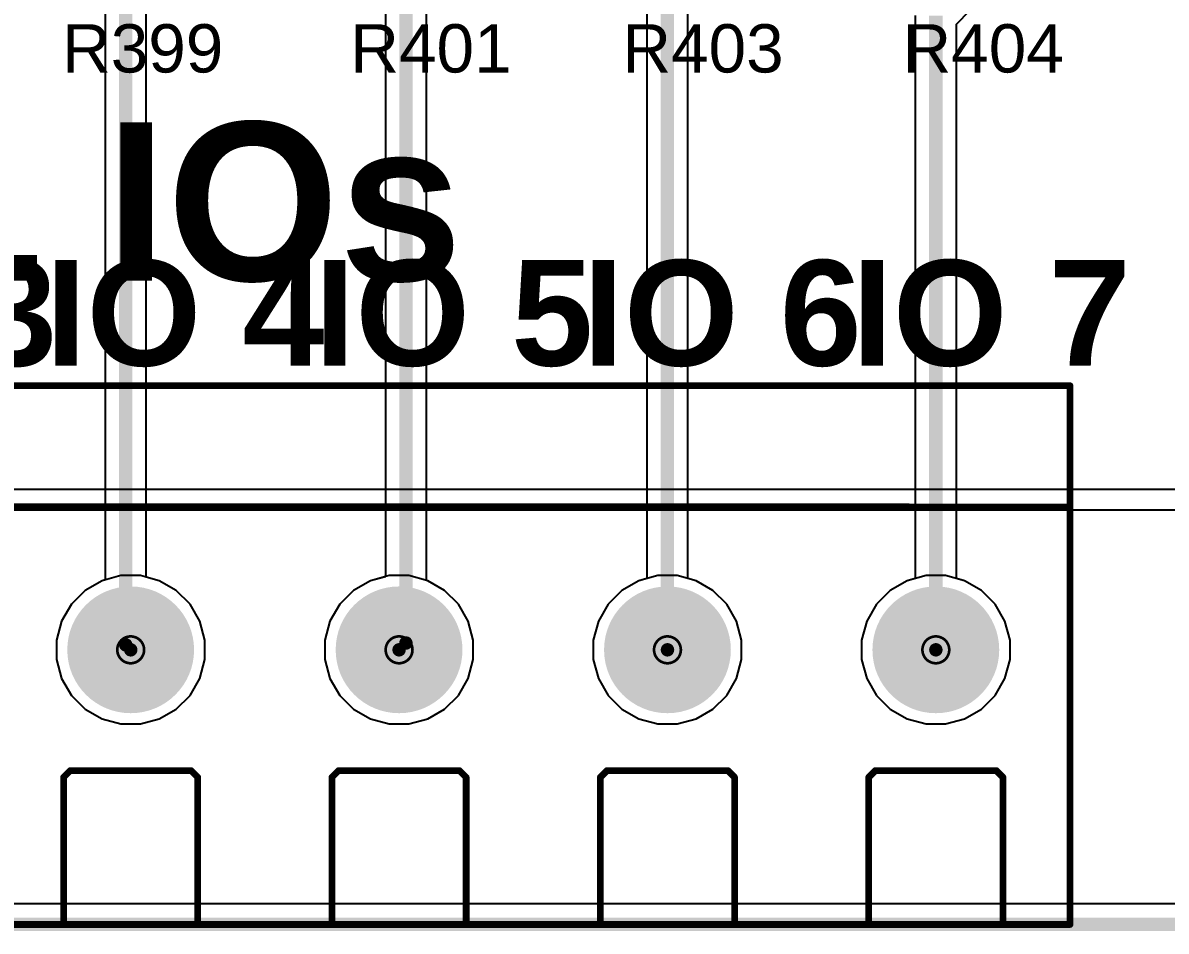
# Model space of a CAD drawing. Header units: inches. Extents: x -11 to 5428, y 0 to 5423.
# Drawn here: x 32.54 to 54.18, y -0.13 to 17.07 of the extents above; entities that cross this region are included whole.
import ezdxf

# ---------------------------------------------------------------- set-up
doc = ezdxf.new("R2010")
doc.units = ezdxf.units.IN
for name, color, linetype in [('Board Outline', 216, 'Continuous'), ('Bottom Layer', 5, 'Continuous'), ('Bottom Solder', 6, 'Continuous'), ('Drill Drawing', 1, 'Continuous'), ('GND', 16, 'Continuous'), ('Multi-Layer', 9, 'Continuous'), ('Pad Holes', 156, 'Continuous'), ('PWR', 76, 'Continuous'), ('Top Layer', 1, 'Continuous'), ('Top Overlay', 2, 'Continuous'), ('Top Solder', 216, 'Continuous')]:
    doc.layers.add(name, color=color, linetype=linetype)
doc.styles.add('Arial', font='', dxfattribs={"height": 0.2})
doc.styles.add('Arial_Bold', font='', dxfattribs={"height": 0.2})
doc.styles.get('Arial').set_extended_font_data('Arial')
doc.styles.get('Arial_Bold').set_extended_font_data('Arial', bold=True)

# ---------------------------------------------------------------- blocks, each defined once
blk = doc.blocks.new('DB128V_5_08_7P_GN_S_627')
at = {"layer": 'Bottom Layer'}
h = blk.add_hatch(color=5, dxfattribs=at)
edge = h.paths.add_edge_path()
edge.add_arc((0, 0), 1.15, 0, 360)
h = blk.add_hatch(color=5, dxfattribs=at)
edge = h.paths.add_edge_path()
edge.add_arc((5.08, 0), 1.15, 0, 360)
h = blk.add_hatch(color=5, dxfattribs=at)
edge = h.paths.add_edge_path()
edge.add_arc((10.16, 0), 1.15, 0, 360)
h = blk.add_hatch(color=5, dxfattribs=at)
edge = h.paths.add_edge_path()
edge.add_arc((15.24, 0), 1.15, 0, 360)
at = {"layer": 'Bottom Solder'}
h = blk.add_hatch(color=6, dxfattribs=at)
edge = h.paths.add_edge_path()
edge.add_arc((0, 0), 1.2, 0, 360)
h = blk.add_hatch(color=6, dxfattribs=at)
edge = h.paths.add_edge_path()
edge.add_arc((5.08, 0), 1.2, 0, 360)
h = blk.add_hatch(color=6, dxfattribs=at)
edge = h.paths.add_edge_path()
edge.add_arc((10.16, 0), 1.2, 0, 360)
h = blk.add_hatch(color=6, dxfattribs=at)
edge = h.paths.add_edge_path()
edge.add_arc((15.24, 0), 1.2, 0, 360)
at = {"layer": 'GND'}
h = blk.add_hatch(color=16, dxfattribs=at)
edge = h.paths.add_edge_path()
edge.add_arc((0, 0), 1.15, 0, 360)
h = blk.add_hatch(color=16, dxfattribs=at)
edge = h.paths.add_edge_path()
edge.add_arc((5.08, 0), 1.15, 0, 360)
h = blk.add_hatch(color=16, dxfattribs=at)
edge = h.paths.add_edge_path()
edge.add_arc((10.16, 0), 1.15, 0, 360)
h = blk.add_hatch(color=16, dxfattribs=at)
edge = h.paths.add_edge_path()
edge.add_arc((15.24, 0), 1.15, 0, 360)
at = {"layer": 'Multi-Layer'}
h = blk.add_hatch(color=9, dxfattribs=at)
edge = h.paths.add_edge_path()
edge.add_arc((0, 0), 1.15, 0, 360)
h = blk.add_hatch(color=9, dxfattribs=at)
edge = h.paths.add_edge_path()
edge.add_arc((5.08, 0), 1.15, 0, 360)
h = blk.add_hatch(color=9, dxfattribs=at)
edge = h.paths.add_edge_path()
edge.add_arc((10.16, 0), 1.15, 0, 360)
h = blk.add_hatch(color=9, dxfattribs=at)
edge = h.paths.add_edge_path()
edge.add_arc((15.24, 0), 1.15, 0, 360)
at = {"layer": 'Pad Holes'}
h = blk.add_hatch(color=7, dxfattribs=at)
edge = h.paths.add_edge_path()
edge.add_arc((0, 0), 0.75, 0, 360)
h = blk.add_hatch(color=7, dxfattribs=at)
edge = h.paths.add_edge_path()
edge.add_arc((5.08, 0), 0.75, 0, 360)
h = blk.add_hatch(color=7, dxfattribs=at)
edge = h.paths.add_edge_path()
edge.add_arc((10.16, 0), 0.75, 0, 360)
h = blk.add_hatch(color=7, dxfattribs=at)
edge = h.paths.add_edge_path()
edge.add_arc((15.24, 0), 0.75, 0, 360)
at = {"layer": 'PWR'}
h = blk.add_hatch(color=76, dxfattribs=at)
edge = h.paths.add_edge_path()
edge.add_arc((0, 0), 1.15, 0, 360)
h = blk.add_hatch(color=76, dxfattribs=at)
edge = h.paths.add_edge_path()
edge.add_arc((5.08, 0), 1.15, 0, 360)
h = blk.add_hatch(color=76, dxfattribs=at)
edge = h.paths.add_edge_path()
edge.add_arc((10.16, 0), 1.15, 0, 360)
h = blk.add_hatch(color=76, dxfattribs=at)
edge = h.paths.add_edge_path()
edge.add_arc((15.24, 0), 1.15, 0, 360)
at = {"layer": 'Top Layer'}
h = blk.add_hatch(color=1, dxfattribs=at)
edge = h.paths.add_edge_path()
edge.add_arc((0, 0), 1.15, 0, 360)
h = blk.add_hatch(color=1, dxfattribs=at)
edge = h.paths.add_edge_path()
edge.add_arc((5.08, 0), 1.15, 0, 360)
h = blk.add_hatch(color=1, dxfattribs=at)
edge = h.paths.add_edge_path()
edge.add_arc((10.16, 0), 1.15, 0, 360)
h = blk.add_hatch(color=1, dxfattribs=at)
edge = h.paths.add_edge_path()
edge.add_arc((15.24, 0), 1.15, 0, 360)
at = {"layer": 'Top Solder'}
h = blk.add_hatch(color=216, dxfattribs=at)
edge = h.paths.add_edge_path()
edge.add_arc((0, 0), 1.2, 0, 360)
h = blk.add_hatch(color=216, dxfattribs=at)
edge = h.paths.add_edge_path()
edge.add_arc((5.08, 0), 1.2, 0, 360)
h = blk.add_hatch(color=216, dxfattribs=at)
edge = h.paths.add_edge_path()
edge.add_arc((10.16, 0), 1.2, 0, 360)
h = blk.add_hatch(color=216, dxfattribs=at)
edge = h.paths.add_edge_path()
edge.add_arc((15.24, 0), 1.2, 0, 360)
at = {"layer": 'Top Overlay'}
for points in [[(-17.78, 5, 0.127, 0.127, 0), (17.78, 5, 0.127, 0.127, 0)], [(17.78, -5.2, 0.127, 0.127, 0), (17.78, 5, 0.127, 0.127, 0)], [(-17.78, 2.715, 0.127, 0.127, 0), (17.78, 2.706, 0.127, 0.127, 0)], [(-1.27, -2.413, 0.127, 0.127, 0), (-1.143, -2.286, 0.127, 0.127, 0)], [(-1.27, -5.199, 0.127, 0.127, 0), (-1.27, -2.413, 0.127, 0.127, 0)], [(-1.143, -2.286, 0.127, 0.127, 0), (1.143, -2.286, 0.127, 0.127, 0)], [(1.143, -2.286, 0.127, 0.127, 0), (1.27, -2.413, 0.127, 0.127, 0)], [(1.27, -5.199, 0.127, 0.127, 0), (1.27, -2.413, 0.127, 0.127, 0)], [(3.81, -2.413, 0.127, 0.127, 0), (3.937, -2.286, 0.127, 0.127, 0)], [(3.81, -5.199, 0.127, 0.127, 0), (3.81, -2.413, 0.127, 0.127, 0)], [(3.937, -2.286, 0.127, 0.127, 0), (6.223, -2.286, 0.127, 0.127, 0)], [(6.223, -2.286, 0.127, 0.127, 0), (6.35, -2.413, 0.127, 0.127, 0)], [(6.35, -5.199, 0.127, 0.127, 0), (6.35, -2.413, 0.127, 0.127, 0)], [(8.89, -2.413, 0.127, 0.127, 0), (9.017, -2.286, 0.127, 0.127, 0)], [(8.89, -5.199, 0.127, 0.127, 0), (8.89, -2.413, 0.127, 0.127, 0)], [(9.017, -2.286, 0.127, 0.127, 0), (11.303, -2.286, 0.127, 0.127, 0)], [(11.303, -2.286, 0.127, 0.127, 0), (11.43, -2.413, 0.127, 0.127, 0)], [(11.43, -5.199, 0.127, 0.127, 0), (11.43, -2.413, 0.127, 0.127, 0)], [(13.97, -2.413, 0.127, 0.127, 0), (14.097, -2.286, 0.127, 0.127, 0)], [(13.97, -5.199, 0.127, 0.127, 0), (13.97, -2.413, 0.127, 0.127, 0)], [(14.097, -2.286, 0.127, 0.127, 0), (16.383, -2.286, 0.127, 0.127, 0)], [(16.383, -2.286, 0.127, 0.127, 0), (16.51, -2.413, 0.127, 0.127, 0)], [(16.51, -5.199, 0.127, 0.127, 0), (16.51, -2.413, 0.127, 0.127, 0)], [(-17.78, -5.2, 0.127, 0.127, 0), (17.78, -5.2, 0.127, 0.127, 0)]]:
    blk.add_lwpolyline(points, format="xyseb", dxfattribs=at)
for points in [[(17.748, 5, 0.0635, 0.0635, 1), (17.812, 5, 0.0635, 0.0635, 1)], [(17.748, 5, 0.0635, 0.0635, 1), (17.812, 5, 0.0635, 0.0635, 1)], [(17.748, 2.706, 0.0635, 0.0635, 1), (17.812, 2.706, 0.0635, 0.0635, 1)], [(-1.302, -2.413, 0.0635, 0.0635, 1), (-1.238, -2.413, 0.0635, 0.0635, 1)], [(-1.302, -2.413, 0.0635, 0.0635, 1), (-1.238, -2.413, 0.0635, 0.0635, 1)], [(-1.175, -2.286, 0.0635, 0.0635, 1), (-1.111, -2.286, 0.0635, 0.0635, 1)], [(-1.175, -2.286, 0.0635, 0.0635, 1), (-1.111, -2.286, 0.0635, 0.0635, 1)], [(1.111, -2.286, 0.0635, 0.0635, 1), (1.175, -2.286, 0.0635, 0.0635, 1)], [(1.111, -2.286, 0.0635, 0.0635, 1), (1.175, -2.286, 0.0635, 0.0635, 1)], [(1.238, -2.413, 0.0635, 0.0635, 1), (1.302, -2.413, 0.0635, 0.0635, 1)], [(1.238, -2.413, 0.0635, 0.0635, 1), (1.302, -2.413, 0.0635, 0.0635, 1)], [(3.778, -2.413, 0.0635, 0.0635, 1), (3.842, -2.413, 0.0635, 0.0635, 1)], [(3.778, -2.413, 0.0635, 0.0635, 1), (3.842, -2.413, 0.0635, 0.0635, 1)], [(3.905, -2.286, 0.0635, 0.0635, 1), (3.969, -2.286, 0.0635, 0.0635, 1)], [(3.905, -2.286, 0.0635, 0.0635, 1), (3.969, -2.286, 0.0635, 0.0635, 1)], [(6.191, -2.286, 0.0635, 0.0635, 1), (6.255, -2.286, 0.0635, 0.0635, 1)], [(6.191, -2.286, 0.0635, 0.0635, 1), (6.255, -2.286, 0.0635, 0.0635, 1)], [(6.318, -2.413, 0.0635, 0.0635, 1), (6.382, -2.413, 0.0635, 0.0635, 1)], [(6.318, -2.413, 0.0635, 0.0635, 1), (6.382, -2.413, 0.0635, 0.0635, 1)], [(8.858, -2.413, 0.0635, 0.0635, 1), (8.922, -2.413, 0.0635, 0.0635, 1)], [(8.858, -2.413, 0.0635, 0.0635, 1), (8.922, -2.413, 0.0635, 0.0635, 1)], [(8.985, -2.286, 0.0635, 0.0635, 1), (9.049, -2.286, 0.0635, 0.0635, 1)], [(8.985, -2.286, 0.0635, 0.0635, 1), (9.049, -2.286, 0.0635, 0.0635, 1)], [(11.271, -2.286, 0.0635, 0.0635, 1), (11.335, -2.286, 0.0635, 0.0635, 1)], [(11.271, -2.286, 0.0635, 0.0635, 1), (11.335, -2.286, 0.0635, 0.0635, 1)], [(11.398, -2.413, 0.0635, 0.0635, 1), (11.462, -2.413, 0.0635, 0.0635, 1)], [(11.398, -2.413, 0.0635, 0.0635, 1), (11.462, -2.413, 0.0635, 0.0635, 1)], [(13.938, -2.413, 0.0635, 0.0635, 1), (14.002, -2.413, 0.0635, 0.0635, 1)], [(13.938, -2.413, 0.0635, 0.0635, 1), (14.002, -2.413, 0.0635, 0.0635, 1)], [(14.065, -2.286, 0.0635, 0.0635, 1), (14.129, -2.286, 0.0635, 0.0635, 1)], [(14.065, -2.286, 0.0635, 0.0635, 1), (14.129, -2.286, 0.0635, 0.0635, 1)], [(16.351, -2.286, 0.0635, 0.0635, 1), (16.415, -2.286, 0.0635, 0.0635, 1)], [(16.351, -2.286, 0.0635, 0.0635, 1), (16.415, -2.286, 0.0635, 0.0635, 1)], [(16.478, -2.413, 0.0635, 0.0635, 1), (16.542, -2.413, 0.0635, 0.0635, 1)], [(16.478, -2.413, 0.0635, 0.0635, 1), (16.542, -2.413, 0.0635, 0.0635, 1)], [(-1.302, -5.199, 0.0635, 0.0635, 1), (-1.238, -5.199, 0.0635, 0.0635, 1)], [(1.238, -5.199, 0.0635, 0.0635, 1), (1.302, -5.199, 0.0635, 0.0635, 1)], [(3.778, -5.199, 0.0635, 0.0635, 1), (3.842, -5.199, 0.0635, 0.0635, 1)], [(6.318, -5.199, 0.0635, 0.0635, 1), (6.382, -5.199, 0.0635, 0.0635, 1)], [(8.858, -5.199, 0.0635, 0.0635, 1), (8.922, -5.199, 0.0635, 0.0635, 1)], [(11.398, -5.199, 0.0635, 0.0635, 1), (11.462, -5.199, 0.0635, 0.0635, 1)], [(13.938, -5.199, 0.0635, 0.0635, 1), (14.002, -5.199, 0.0635, 0.0635, 1)], [(16.478, -5.199, 0.0635, 0.0635, 1), (16.542, -5.199, 0.0635, 0.0635, 1)], [(17.748, -5.2, 0.0635, 0.0635, 1), (17.812, -5.2, 0.0635, 0.0635, 1)], [(17.748, -5.2, 0.0635, 0.0635, 1), (17.812, -5.2, 0.0635, 0.0635, 1)]]:
    blk.add_lwpolyline(points, format="xyseb", close=True, dxfattribs=at)

msp = doc.modelspace()

# ---------------------------------------------------------------- linework, layer by layer
at = {"layer": 'Board Outline'}
msp.add_lwpolyline([(0, 0, 0.254, 0.254, 0), (344, 0, 0.254, 0.254, 0)], format="xyseb", dxfattribs=at)
at = {"layer": 'Bottom Layer'}
for p, q in [((34.04, 6.508), (33.72, 6.323)), ((34.397, 6.603), (34.04, 6.508)), ((34.767, 6.603), (34.397, 6.603)), ((35.124, 6.508), (34.767, 6.603)), ((35.444, 6.323), (35.124, 6.508)), ((39.12, 6.508), (38.8, 6.323)), ((39.477, 6.603), (39.12, 6.508)), ((39.847, 6.603), (39.477, 6.603)), ((40.204, 6.508), (39.847, 6.603)), ((40.524, 6.323), (40.204, 6.508)), ((44.2, 6.508), (43.88, 6.323)), ((44.557, 6.603), (44.2, 6.508)), ((44.927, 6.603), (44.557, 6.603)), ((45.284, 6.508), (44.927, 6.603)), ((45.604, 6.323), (45.284, 6.508)), ((49.28, 6.508), (48.96, 6.323)), ((49.637, 6.603), (49.28, 6.508)), ((50.007, 6.603), (49.637, 6.603)), ((50.364, 6.508), (50.007, 6.603)), ((50.684, 6.323), (50.364, 6.508)), ((33.72, 6.323), (33.459, 6.061)), ((35.706, 6.061), (35.444, 6.323)), ((38.8, 6.323), (38.539, 6.061)), ((40.786, 6.061), (40.524, 6.323)), ((43.88, 6.323), (43.619, 6.061)), ((45.866, 6.061), (45.604, 6.323)), ((48.96, 6.323), (48.699, 6.061)), ((50.946, 6.061), (50.684, 6.323)), ((33.459, 6.061), (33.274, 5.741)), ((35.89, 5.741), (35.706, 6.061)), ((38.539, 6.061), (38.354, 5.741)), ((40.97, 5.741), (40.786, 6.061)), ((43.619, 6.061), (43.434, 5.741)), ((46.05, 5.741), (45.866, 6.061)), ((48.699, 6.061), (48.514, 5.741)), ((51.13, 5.741), (50.946, 6.061)), ((33.274, 5.741), (33.178, 5.384)), ((35.986, 5.384), (35.89, 5.741)), ((38.354, 5.741), (38.258, 5.384)), ((41.066, 5.384), (40.97, 5.741)), ((43.434, 5.741), (43.338, 5.384)), ((46.146, 5.384), (46.05, 5.741)), ((48.514, 5.741), (48.418, 5.384)), ((51.226, 5.384), (51.13, 5.741)), ((33.178, 5.384), (33.178, 5.014)), ((35.986, 5.014), (35.986, 5.384)), ((38.258, 5.384), (38.258, 5.014)), ((41.066, 5.014), (41.066, 5.384)), ((43.338, 5.384), (43.338, 5.014)), ((46.146, 5.014), (46.146, 5.384)), ((48.418, 5.384), (48.418, 5.014)), ((51.226, 5.014), (51.226, 5.384)), ((33.178, 5.014), (33.274, 4.657)), ((35.89, 4.657), (35.986, 5.014)), ((38.258, 5.014), (38.354, 4.657)), ((40.97, 4.657), (41.066, 5.014)), ((43.338, 5.014), (43.434, 4.657)), ((46.05, 4.657), (46.146, 5.014)), ((48.418, 5.014), (48.514, 4.657)), ((51.13, 4.657), (51.226, 5.014)), ((33.274, 4.657), (33.459, 4.337)), ((35.706, 4.337), (35.89, 4.657)), ((38.354, 4.657), (38.539, 4.337)), ((40.786, 4.337), (40.97, 4.657)), ((43.434, 4.657), (43.619, 4.337)), ((45.866, 4.337), (46.05, 4.657)), ((48.514, 4.657), (48.699, 4.337)), ((50.946, 4.337), (51.13, 4.657)), ((33.459, 4.337), (33.72, 4.076)), ((35.444, 4.076), (35.706, 4.337)), ((38.539, 4.337), (38.8, 4.076)), ((40.524, 4.076), (40.786, 4.337)), ((43.619, 4.337), (43.88, 4.076)), ((45.604, 4.076), (45.866, 4.337)), ((48.699, 4.337), (48.96, 4.076)), ((50.684, 4.076), (50.946, 4.337)), ((33.72, 4.076), (34.04, 3.891)), ((35.124, 3.891), (35.444, 4.076)), ((38.8, 4.076), (39.12, 3.891)), ((40.204, 3.891), (40.524, 4.076)), ((43.88, 4.076), (44.2, 3.891)), ((45.284, 3.891), (45.604, 4.076)), ((48.96, 4.076), (49.28, 3.891)), ((50.364, 3.891), (50.684, 4.076)), ((34.04, 3.891), (34.397, 3.795)), ((34.397, 3.795), (34.767, 3.795)), ((34.767, 3.795), (35.124, 3.891)), ((39.12, 3.891), (39.477, 3.795)), ((39.477, 3.795), (39.847, 3.795)), ((39.847, 3.795), (40.204, 3.891)), ((44.2, 3.891), (44.557, 3.795)), ((44.557, 3.795), (44.927, 3.795)), ((44.927, 3.795), (45.284, 3.891)), ((49.28, 3.891), (49.637, 3.795)), ((49.637, 3.795), (50.007, 3.795)), ((50.007, 3.795), (50.364, 3.891)), ((185.233, 0.388), (9.715, 0.388))]:
    msp.add_line(p, q, dxfattribs=at)
at = {"layer": 'Drill Drawing'}
for points in [[(34.836, 5.199, 0.0508, 0.0508, 1), (34.328, 5.199, 0.0508, 0.0508, 1)], [(39.916, 5.199, 0.0508, 0.0508, 1), (39.408, 5.199, 0.0508, 0.0508, 1)], [(44.996, 5.199, 0.0508, 0.0508, 1), (44.488, 5.199, 0.0508, 0.0508, 1)], [(50.076, 5.199, 0.0508, 0.0508, 1), (49.568, 5.199, 0.0508, 0.0508, 1)], [(34.315, 5.199, 0.0254, 0.0254, 1), (34.341, 5.199, 0.0254, 0.0254, 1)], [(34.823, 5.199, 0.0254, 0.0254, 1), (34.849, 5.199, 0.0254, 0.0254, 1)], [(39.395, 5.199, 0.0254, 0.0254, 1), (39.421, 5.199, 0.0254, 0.0254, 1)], [(39.903, 5.199, 0.0254, 0.0254, 1), (39.929, 5.199, 0.0254, 0.0254, 1)], [(44.475, 5.199, 0.0254, 0.0254, 1), (44.501, 5.199, 0.0254, 0.0254, 1)], [(44.983, 5.199, 0.0254, 0.0254, 1), (45.009, 5.199, 0.0254, 0.0254, 1)], [(49.555, 5.199, 0.0254, 0.0254, 1), (49.581, 5.199, 0.0254, 0.0254, 1)], [(50.063, 5.199, 0.0254, 0.0254, 1), (50.089, 5.199, 0.0254, 0.0254, 1)]]:
    msp.add_lwpolyline(points, format="xyseb", close=True, dxfattribs=at)
at = {"layer": 'GND'}
for p, q in [((173.678, 8.237), (10.737, 8.237)), ((10.349, 7.849), (174.066, 7.849)), ((34.04, 6.508), (33.72, 6.323)), ((34.397, 6.603), (34.04, 6.508)), ((34.767, 6.603), (34.397, 6.603)), ((35.124, 6.508), (34.767, 6.603)), ((35.444, 6.323), (35.124, 6.508)), ((39.12, 6.508), (38.8, 6.323)), ((39.477, 6.603), (39.12, 6.508)), ((39.847, 6.603), (39.477, 6.603)), ((40.204, 6.508), (39.847, 6.603)), ((40.524, 6.323), (40.204, 6.508)), ((44.2, 6.508), (43.88, 6.323)), ((44.557, 6.603), (44.2, 6.508)), ((44.927, 6.603), (44.557, 6.603)), ((45.284, 6.508), (44.927, 6.603)), ((45.604, 6.323), (45.284, 6.508)), ((49.28, 6.508), (48.96, 6.323)), ((49.637, 6.603), (49.28, 6.508)), ((50.007, 6.603), (49.637, 6.603)), ((50.364, 6.508), (50.007, 6.603)), ((50.684, 6.323), (50.364, 6.508)), ((33.72, 6.323), (33.459, 6.061)), ((35.706, 6.061), (35.444, 6.323)), ((38.8, 6.323), (38.539, 6.061)), ((40.786, 6.061), (40.524, 6.323)), ((43.88, 6.323), (43.619, 6.061)), ((45.866, 6.061), (45.604, 6.323)), ((48.96, 6.323), (48.699, 6.061)), ((50.946, 6.061), (50.684, 6.323)), ((33.459, 6.061), (33.274, 5.741)), ((35.89, 5.741), (35.706, 6.061)), ((38.539, 6.061), (38.354, 5.741)), ((40.97, 5.741), (40.786, 6.061)), ((43.619, 6.061), (43.434, 5.741)), ((46.05, 5.741), (45.866, 6.061)), ((48.699, 6.061), (48.514, 5.741)), ((51.13, 5.741), (50.946, 6.061)), ((33.274, 5.741), (33.178, 5.384)), ((35.986, 5.384), (35.89, 5.741)), ((38.354, 5.741), (38.258, 5.384)), ((41.066, 5.384), (40.97, 5.741)), ((43.434, 5.741), (43.338, 5.384)), ((46.146, 5.384), (46.05, 5.741)), ((48.514, 5.741), (48.418, 5.384)), ((51.226, 5.384), (51.13, 5.741)), ((33.178, 5.384), (33.178, 5.014)), ((35.986, 5.014), (35.986, 5.384)), ((38.258, 5.384), (38.258, 5.014)), ((41.066, 5.014), (41.066, 5.384)), ((43.338, 5.384), (43.338, 5.014)), ((46.146, 5.014), (46.146, 5.384)), ((48.418, 5.384), (48.418, 5.014)), ((51.226, 5.014), (51.226, 5.384)), ((33.178, 5.014), (33.274, 4.657)), ((35.89, 4.657), (35.986, 5.014)), ((38.258, 5.014), (38.354, 4.657)), ((40.97, 4.657), (41.066, 5.014)), ((43.338, 5.014), (43.434, 4.657)), ((46.05, 4.657), (46.146, 5.014)), ((48.418, 5.014), (48.514, 4.657)), ((51.13, 4.657), (51.226, 5.014)), ((33.274, 4.657), (33.459, 4.337)), ((35.706, 4.337), (35.89, 4.657)), ((38.354, 4.657), (38.539, 4.337)), ((40.786, 4.337), (40.97, 4.657)), ((43.434, 4.657), (43.619, 4.337)), ((45.866, 4.337), (46.05, 4.657)), ((48.514, 4.657), (48.699, 4.337)), ((50.946, 4.337), (51.13, 4.657)), ((33.459, 4.337), (33.72, 4.076)), ((35.444, 4.076), (35.706, 4.337)), ((38.539, 4.337), (38.8, 4.076)), ((40.524, 4.076), (40.786, 4.337)), ((43.619, 4.337), (43.88, 4.076)), ((45.604, 4.076), (45.866, 4.337)), ((48.699, 4.337), (48.96, 4.076)), ((50.684, 4.076), (50.946, 4.337)), ((33.72, 4.076), (34.04, 3.891)), ((35.124, 3.891), (35.444, 4.076)), ((38.8, 4.076), (39.12, 3.891)), ((40.204, 3.891), (40.524, 4.076)), ((43.88, 4.076), (44.2, 3.891)), ((45.284, 3.891), (45.604, 4.076)), ((48.96, 4.076), (49.28, 3.891)), ((50.364, 3.891), (50.684, 4.076)), ((34.04, 3.891), (34.397, 3.795)), ((34.397, 3.795), (34.767, 3.795)), ((34.767, 3.795), (35.124, 3.891)), ((39.12, 3.891), (39.477, 3.795)), ((39.477, 3.795), (39.847, 3.795)), ((39.847, 3.795), (40.204, 3.891)), ((44.2, 3.891), (44.557, 3.795)), ((44.557, 3.795), (44.927, 3.795)), ((44.927, 3.795), (45.284, 3.891)), ((49.28, 3.891), (49.637, 3.795)), ((49.637, 3.795), (50.007, 3.795)), ((50.007, 3.795), (50.364, 3.891)), ((343.612, 0.388), (0.388, 0.388))]:
    msp.add_line(p, q, dxfattribs=at)
at = {"layer": 'PWR'}
for p, q in [((34.04, 6.508), (33.72, 6.323)), ((34.397, 6.603), (34.04, 6.508)), ((34.767, 6.603), (34.397, 6.603)), ((35.124, 6.508), (34.767, 6.603)), ((35.444, 6.323), (35.124, 6.508)), ((39.12, 6.508), (38.8, 6.323)), ((39.477, 6.603), (39.12, 6.508)), ((39.847, 6.603), (39.477, 6.603)), ((40.204, 6.508), (39.847, 6.603)), ((40.524, 6.323), (40.204, 6.508)), ((44.2, 6.508), (43.88, 6.323)), ((44.557, 6.603), (44.2, 6.508)), ((44.927, 6.603), (44.557, 6.603)), ((45.284, 6.508), (44.927, 6.603)), ((45.604, 6.323), (45.284, 6.508)), ((49.28, 6.508), (48.96, 6.323)), ((49.637, 6.603), (49.28, 6.508)), ((50.007, 6.603), (49.637, 6.603)), ((50.364, 6.508), (50.007, 6.603)), ((50.684, 6.323), (50.364, 6.508)), ((33.72, 6.323), (33.459, 6.061)), ((35.706, 6.061), (35.444, 6.323)), ((38.8, 6.323), (38.539, 6.061)), ((40.786, 6.061), (40.524, 6.323)), ((43.88, 6.323), (43.619, 6.061)), ((45.866, 6.061), (45.604, 6.323)), ((48.96, 6.323), (48.699, 6.061)), ((50.946, 6.061), (50.684, 6.323)), ((33.459, 6.061), (33.274, 5.741)), ((35.89, 5.741), (35.706, 6.061)), ((38.539, 6.061), (38.354, 5.741)), ((40.97, 5.741), (40.786, 6.061)), ((43.619, 6.061), (43.434, 5.741)), ((46.05, 5.741), (45.866, 6.061)), ((48.699, 6.061), (48.514, 5.741)), ((51.13, 5.741), (50.946, 6.061)), ((33.274, 5.741), (33.178, 5.384)), ((35.986, 5.384), (35.89, 5.741)), ((38.354, 5.741), (38.258, 5.384)), ((41.066, 5.384), (40.97, 5.741)), ((43.434, 5.741), (43.338, 5.384)), ((46.146, 5.384), (46.05, 5.741)), ((48.514, 5.741), (48.418, 5.384)), ((51.226, 5.384), (51.13, 5.741)), ((33.178, 5.384), (33.178, 5.014)), ((35.986, 5.014), (35.986, 5.384)), ((38.258, 5.384), (38.258, 5.014)), ((41.066, 5.014), (41.066, 5.384)), ((43.338, 5.384), (43.338, 5.014)), ((46.146, 5.014), (46.146, 5.384)), ((48.418, 5.384), (48.418, 5.014)), ((51.226, 5.014), (51.226, 5.384)), ((33.178, 5.014), (33.274, 4.657)), ((35.89, 4.657), (35.986, 5.014)), ((38.258, 5.014), (38.354, 4.657)), ((40.97, 4.657), (41.066, 5.014)), ((43.338, 5.014), (43.434, 4.657)), ((46.05, 4.657), (46.146, 5.014)), ((48.418, 5.014), (48.514, 4.657)), ((51.13, 4.657), (51.226, 5.014)), ((33.274, 4.657), (33.459, 4.337)), ((35.706, 4.337), (35.89, 4.657)), ((38.354, 4.657), (38.539, 4.337)), ((40.786, 4.337), (40.97, 4.657)), ((43.434, 4.657), (43.619, 4.337)), ((45.866, 4.337), (46.05, 4.657)), ((48.514, 4.657), (48.699, 4.337)), ((50.946, 4.337), (51.13, 4.657)), ((33.459, 4.337), (33.72, 4.076)), ((35.444, 4.076), (35.706, 4.337)), ((38.539, 4.337), (38.8, 4.076)), ((40.524, 4.076), (40.786, 4.337)), ((43.619, 4.337), (43.88, 4.076)), ((45.604, 4.076), (45.866, 4.337)), ((48.699, 4.337), (48.96, 4.076)), ((50.684, 4.076), (50.946, 4.337)), ((33.72, 4.076), (34.04, 3.891)), ((35.124, 3.891), (35.444, 4.076)), ((38.8, 4.076), (39.12, 3.891)), ((40.204, 3.891), (40.524, 4.076)), ((43.88, 4.076), (44.2, 3.891)), ((45.284, 3.891), (45.604, 4.076)), ((48.96, 4.076), (49.28, 3.891)), ((50.364, 3.891), (50.684, 4.076)), ((34.04, 3.891), (34.397, 3.795)), ((34.397, 3.795), (34.767, 3.795)), ((34.767, 3.795), (35.124, 3.891)), ((39.12, 3.891), (39.477, 3.795)), ((39.477, 3.795), (39.847, 3.795)), ((39.847, 3.795), (40.204, 3.891)), ((44.2, 3.891), (44.557, 3.795)), ((44.557, 3.795), (44.927, 3.795)), ((44.927, 3.795), (45.284, 3.891)), ((49.28, 3.891), (49.637, 3.795)), ((49.637, 3.795), (50.007, 3.795)), ((50.007, 3.795), (50.364, 3.891)), ((228.161, 0.388), (0.388, 0.388))]:
    msp.add_line(p, q, dxfattribs=at)
at = {"layer": 'Top Layer'}
for p, q in [((44.354, 17.43), (44.354, 6.549)), ((34.1, 17.3), (34.1, 6.524)), ((34.877, 6.574), (34.877, 17.3)), ((39.403, 17.3), (39.403, 6.583)), ((40.18, 6.514), (40.18, 17.3)), ((45.131, 6.549), (45.131, 17.27)), ((49.434, 17.208), (49.434, 6.549)), ((50.211, 17.047), (50.463, 17.3)), ((50.211, 6.549), (50.211, 17.047)), ((34.04, 6.508), (33.72, 6.323)), ((34.1, 6.524), (34.04, 6.508)), ((35.124, 6.508), (34.877, 6.574)), ((35.444, 6.323), (35.124, 6.508)), ((39.12, 6.508), (38.8, 6.323)), ((39.403, 6.583), (39.12, 6.508)), ((40.204, 6.508), (40.18, 6.514)), ((40.524, 6.323), (40.204, 6.508)), ((44.2, 6.508), (43.88, 6.323)), ((44.354, 6.549), (44.2, 6.508)), ((45.284, 6.508), (45.131, 6.549)), ((45.604, 6.323), (45.284, 6.508)), ((49.28, 6.508), (48.96, 6.323)), ((49.434, 6.549), (49.28, 6.508)), ((50.364, 6.508), (50.211, 6.549)), ((50.684, 6.323), (50.364, 6.508)), ((33.72, 6.323), (33.459, 6.061)), ((35.706, 6.061), (35.444, 6.323)), ((38.8, 6.323), (38.539, 6.061)), ((40.786, 6.061), (40.524, 6.323)), ((43.88, 6.323), (43.619, 6.061)), ((45.866, 6.061), (45.604, 6.323)), ((48.96, 6.323), (48.699, 6.061)), ((50.946, 6.061), (50.684, 6.323)), ((33.459, 6.061), (33.274, 5.741)), ((35.89, 5.741), (35.706, 6.061)), ((38.539, 6.061), (38.354, 5.741)), ((40.97, 5.741), (40.786, 6.061)), ((43.619, 6.061), (43.434, 5.741)), ((46.05, 5.741), (45.866, 6.061)), ((48.699, 6.061), (48.514, 5.741)), ((51.13, 5.741), (50.946, 6.061)), ((33.274, 5.741), (33.178, 5.384)), ((35.986, 5.384), (35.89, 5.741)), ((38.354, 5.741), (38.258, 5.384)), ((41.066, 5.384), (40.97, 5.741)), ((43.434, 5.741), (43.338, 5.384)), ((46.146, 5.384), (46.05, 5.741)), ((48.514, 5.741), (48.418, 5.384)), ((51.226, 5.384), (51.13, 5.741)), ((33.178, 5.384), (33.178, 5.014)), ((35.986, 5.014), (35.986, 5.384)), ((38.258, 5.384), (38.258, 5.014)), ((41.066, 5.014), (41.066, 5.384)), ((43.338, 5.384), (43.338, 5.014)), ((46.146, 5.014), (46.146, 5.384)), ((48.418, 5.384), (48.418, 5.014)), ((51.226, 5.014), (51.226, 5.384)), ((33.178, 5.014), (33.274, 4.657)), ((35.89, 4.657), (35.986, 5.014)), ((38.258, 5.014), (38.354, 4.657)), ((40.97, 4.657), (41.066, 5.014)), ((43.338, 5.014), (43.434, 4.657)), ((46.05, 4.657), (46.146, 5.014)), ((48.418, 5.014), (48.514, 4.657)), ((51.13, 4.657), (51.226, 5.014)), ((33.274, 4.657), (33.459, 4.337)), ((35.706, 4.337), (35.89, 4.657)), ((38.354, 4.657), (38.539, 4.337)), ((40.786, 4.337), (40.97, 4.657)), ((43.434, 4.657), (43.619, 4.337)), ((45.866, 4.337), (46.05, 4.657)), ((48.514, 4.657), (48.699, 4.337)), ((50.946, 4.337), (51.13, 4.657)), ((33.459, 4.337), (33.72, 4.076)), ((35.444, 4.076), (35.706, 4.337)), ((38.539, 4.337), (38.8, 4.076)), ((40.524, 4.076), (40.786, 4.337)), ((43.619, 4.337), (43.88, 4.076)), ((45.604, 4.076), (45.866, 4.337)), ((48.699, 4.337), (48.96, 4.076)), ((50.684, 4.076), (50.946, 4.337)), ((33.72, 4.076), (34.04, 3.891)), ((35.124, 3.891), (35.444, 4.076)), ((38.8, 4.076), (39.12, 3.891)), ((40.204, 3.891), (40.524, 4.076)), ((43.88, 4.076), (44.2, 3.891)), ((45.284, 3.891), (45.604, 4.076)), ((48.96, 4.076), (49.28, 3.891)), ((50.364, 3.891), (50.684, 4.076)), ((34.04, 3.891), (34.397, 3.795)), ((34.397, 3.795), (34.767, 3.795)), ((34.767, 3.795), (35.124, 3.891)), ((39.12, 3.891), (39.477, 3.795)), ((39.477, 3.795), (39.847, 3.795)), ((39.847, 3.795), (40.204, 3.891)), ((44.2, 3.891), (44.557, 3.795)), ((44.557, 3.795), (44.927, 3.795)), ((44.927, 3.795), (45.284, 3.891)), ((49.28, 3.891), (49.637, 3.795)), ((49.637, 3.795), (50.007, 3.795)), ((50.007, 3.795), (50.364, 3.891)), ((185.233, 0.388), (9.715, 0.388))]:
    msp.add_line(p, q, dxfattribs=at)
for points in [[(34.488, 5.293, 0.254, 0.254, 0), (34.488, 17.871, 0.254, 0.254, 0)], [(39.791, 5.328, 0.254, 0.254, 0), (39.791, 17.871, 0.254, 0.254, 0)], [(44.742, 5.199, 0.254, 0.254, 0), (44.742, 17.43, 0.254, 0.254, 0)], [(49.822, 5.199, 0.254, 0.254, 0), (49.822, 17.208, 0.254, 0.254, 0)], [(34.488, 5.293, 0.254, 0.254, 0), (34.582, 5.199, 0.254, 0.254, 0)], [(39.662, 5.199, 0.254, 0.254, 0), (39.791, 5.328, 0.254, 0.254, 0)]]:
    msp.add_lwpolyline(points, format="xyseb", dxfattribs=at)
for points in [[(34.425, 5.293, 0.127, 0.127, 1), (34.552, 5.293, 0.127, 0.127, 1)], [(34.425, 5.293, 0.127, 0.127, 1), (34.552, 5.293, 0.127, 0.127, 1)], [(39.728, 5.328, 0.127, 0.127, 1), (39.855, 5.328, 0.127, 0.127, 1)], [(39.728, 5.328, 0.127, 0.127, 1), (39.855, 5.328, 0.127, 0.127, 1)], [(34.519, 5.199, 0.127, 0.127, 1), (34.646, 5.199, 0.127, 0.127, 1)], [(39.599, 5.199, 0.127, 0.127, 1), (39.726, 5.199, 0.127, 0.127, 1)], [(44.679, 5.199, 0.127, 0.127, 1), (44.806, 5.199, 0.127, 0.127, 1)], [(49.759, 5.199, 0.127, 0.127, 1), (49.886, 5.199, 0.127, 0.127, 1)]]:
    msp.add_lwpolyline(points, format="xyseb", close=True, dxfattribs=at)

# ---------------------------------------------------------------- block references
msp.add_blockref('DB128V_5_08_7P_GN_S_627', (34.582, 5.199))

# ---------------------------------------------------------------- texts
at = {"layer": 'Top Overlay'}
for s, height, style, p in [('R399', 0.9144, 'Arial', (33.282, 16.129)), ('R401', 0.9144, 'Arial', (38.738, 16.129)), ('R403', 0.9144, 'Arial', (43.888, 16.129)), ('R404', 0.9144, 'Arial', (49.191, 16.129)), ('DIGITAL IOs', 3, 'Arial_Bold', (16.18, 12.188)), ('IO 3', 2, 'Arial_Bold', (27.91, 10.578)), ('IO 4', 2, 'Arial_Bold', (32.971, 10.578)), ('IO 5', 2, 'Arial_Bold', (38.058, 10.578)), ('IO 6', 2, 'Arial_Bold', (43.142, 10.578)), ('IO 7', 2, 'Arial_Bold', (48.231, 10.578))]:
    msp.add_text(s, height=height, dxfattribs=dict(at, style=style)).set_placement(p)

doc.saveas('drawing.dxf')
